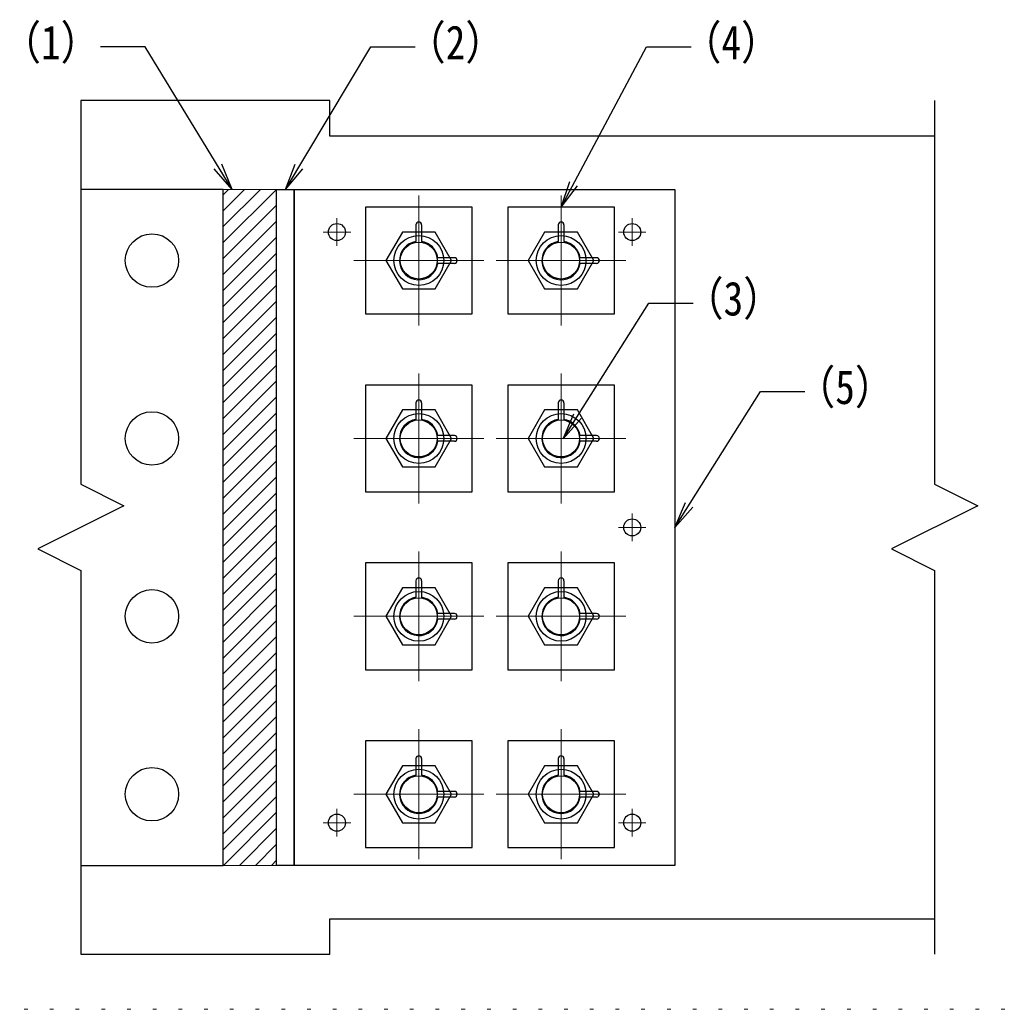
# Model space of a CAD drawing. Units: millimetres, scale not verified. Extents: x -40820 to 40820, y -29828 to 29828.
# Drawn here: x -24878 to -14900, y 200 to 10300 of the extents above; entities that cross this region are included whole.
import ezdxf
from ezdxf.enums import TextEntityAlignment as Align

# ---------------------------------------------------------------- set-up
doc = ezdxf.new("R2010")
doc.units = ezdxf.units.MM
doc.header["$LTSCALE"] = 150
doc.linetypes.add('CHAIN', pattern=[18.5, 12, -1.5, 3.5, -1.5])
doc.linetypes.add('DOTTED', pattern=[1.75, 0.25, -1.5])
for name, color, linetype, lineweight in [('0-0_0', 1, 'CHAIN', 9), ('0-2_07_DOT', 4, 'DOTTED', 13), ('0-9_07CENTER', 1, 'CHAIN', 9), ('0-A_02-並線', 7, 'Continuous', 25), ('0-B_00-細線', 6, 'Continuous', 9)]:
    doc.layers.add(name, color=color, linetype=linetype, lineweight=lineweight)
doc.styles.add('ＭＳ ゴシック', font='')
doc.styles.get('ＭＳ ゴシック').set_extended_font_data('MS Gothic')

# ---------------------------------------------------------------- blocks, each defined once
blk = doc.blocks.new('U50')
at = {"layer": '0-0_0'}
for p, q in [((0, 7), (0, 325.7)), ((-325.7, 0), (-7, 0)), ((7, 0), (325.7, 0)), ((0, -325.7), (0, -7))]:
    blk.add_line(p, q, dxfattribs=at)
at = {"layer": '0-0_0', "linetype": 'Continuous'}
for p, q in [((-3.5, 0), (3.5, 0)), ((0, -3.5), (0, 3.5))]:
    blk.add_line(p, q, dxfattribs=at)
blk = doc.blocks.new('U51')
at = {"layer": '0-0_0'}
for p, q in [((0, 7), (0, 325.7)), ((-325.7, 0), (-7, 0)), ((7, 0), (325.7, 0)), ((0, -325.7), (0, -7))]:
    blk.add_line(p, q, dxfattribs=at)
at = {"layer": '0-0_0', "linetype": 'Continuous'}
for p, q in [((-3.5, 0), (3.5, 0)), ((0, -3.5), (0, 3.5))]:
    blk.add_line(p, q, dxfattribs=at)
blk = doc.blocks.new('U54')
at = {"layer": '0-0_0'}
for p, q in [((0, 7), (0, 325.7)), ((-325.7, 0), (-7, 0)), ((7, 0), (325.7, 0)), ((0, -325.7), (0, -7))]:
    blk.add_line(p, q, dxfattribs=at)
at = {"layer": '0-0_0', "linetype": 'Continuous'}
for p, q in [((-3.5, 0), (3.5, 0)), ((0, -3.5), (0, 3.5))]:
    blk.add_line(p, q, dxfattribs=at)
blk = doc.blocks.new('U55')
at = {"layer": '0-0_0'}
for p, q in [((0, 7), (0, 325.7)), ((-325.7, 0), (-7, 0)), ((7, 0), (325.7, 0)), ((0, -325.7), (0, -7))]:
    blk.add_line(p, q, dxfattribs=at)
at = {"layer": '0-0_0', "linetype": 'Continuous'}
for p, q in [((-3.5, 0), (3.5, 0)), ((0, -3.5), (0, 3.5))]:
    blk.add_line(p, q, dxfattribs=at)
blk = doc.blocks.new('U56')
at = {"layer": '0-0_0'}
for p, q in [((0, 7), (0, 325.7)), ((-325.7, 0), (-7, 0)), ((7, 0), (325.7, 0)), ((0, -325.7), (0, -7))]:
    blk.add_line(p, q, dxfattribs=at)
at = {"layer": '0-0_0', "linetype": 'Continuous'}
for p, q in [((-3.5, 0), (3.5, 0)), ((0, -3.5), (0, 3.5))]:
    blk.add_line(p, q, dxfattribs=at)
blk = doc.blocks.new('U57')
at = {"layer": '0-0_0'}
for p, q in [((0, 7), (0, 325.7)), ((-325.7, 0), (-7, 0)), ((7, 0), (325.7, 0)), ((0, -325.7), (0, -7))]:
    blk.add_line(p, q, dxfattribs=at)
at = {"layer": '0-0_0', "linetype": 'Continuous'}
for p, q in [((-3.5, 0), (3.5, 0)), ((0, -3.5), (0, 3.5))]:
    blk.add_line(p, q, dxfattribs=at)
blk = doc.blocks.new('U52')
at = {"layer": '0-0_0'}
for p, q in [((0, 7), (0, 325.7)), ((-325.7, 0), (-7, 0)), ((7, 0), (325.7, 0)), ((0, -325.7), (0, -7))]:
    blk.add_line(p, q, dxfattribs=at)
at = {"layer": '0-0_0', "linetype": 'Continuous'}
for p, q in [((-3.5, 0), (3.5, 0)), ((0, -3.5), (0, 3.5))]:
    blk.add_line(p, q, dxfattribs=at)
blk = doc.blocks.new('U53')
at = {"layer": '0-0_0'}
for p, q in [((0, 7), (0, 325.7)), ((-325.7, 0), (-7, 0)), ((7, 0), (325.7, 0)), ((0, -325.7), (0, -7))]:
    blk.add_line(p, q, dxfattribs=at)
at = {"layer": '0-0_0', "linetype": 'Continuous'}
for p, q in [((-3.5, 0), (3.5, 0)), ((0, -3.5), (0, 3.5))]:
    blk.add_line(p, q, dxfattribs=at)
blk = doc.blocks.new('U59')
at = {"layer": '0-0_0'}
for p, q in [((0, 7), (0, 140.5)), ((-140.5, 0), (-7, 0)), ((7, 0), (140.5, 0)), ((0, -140.5), (0, -7))]:
    blk.add_line(p, q, dxfattribs=at)
at = {"layer": '0-0_0', "linetype": 'Continuous'}
for p, q in [((-3.5, 0), (3.5, 0)), ((0, -3.5), (0, 3.5))]:
    blk.add_line(p, q, dxfattribs=at)
blk = doc.blocks.new('U60')
at = {"layer": '0-0_0'}
for p, q in [((0, 7), (0, 140.5)), ((-140.5, 0), (-7, 0)), ((7, 0), (140.5, 0)), ((0, -140.5), (0, -7))]:
    blk.add_line(p, q, dxfattribs=at)
at = {"layer": '0-0_0', "linetype": 'Continuous'}
for p, q in [((-3.5, 0), (3.5, 0)), ((0, -3.5), (0, 3.5))]:
    blk.add_line(p, q, dxfattribs=at)
blk = doc.blocks.new('U61')
at = {"layer": '0-0_0'}
for p, q in [((0, 7), (0, 140.5)), ((-140.5, 0), (-7, 0)), ((7, 0), (140.5, 0)), ((0, -140.5), (0, -7))]:
    blk.add_line(p, q, dxfattribs=at)
at = {"layer": '0-0_0', "linetype": 'Continuous'}
for p, q in [((-3.5, 0), (3.5, 0)), ((0, -3.5), (0, 3.5))]:
    blk.add_line(p, q, dxfattribs=at)
blk = doc.blocks.new('U58')
at = {"layer": '0-0_0'}
for p, q in [((0, 7), (0, 140.5)), ((-140.5, 0), (-7, 0)), ((7, 0), (140.5, 0)), ((0, -140.5), (0, -7))]:
    blk.add_line(p, q, dxfattribs=at)
at = {"layer": '0-0_0', "linetype": 'Continuous'}
for p, q in [((-3.5, 0), (3.5, 0)), ((0, -3.5), (0, 3.5))]:
    blk.add_line(p, q, dxfattribs=at)
blk = doc.blocks.new('U62')
at = {"layer": '0-0_0'}
for p, q in [((0, 7), (0, 140.5)), ((-140.5, 0), (-7, 0)), ((7, 0), (140.5, 0)), ((0, -140.5), (0, -7))]:
    blk.add_line(p, q, dxfattribs=at)
at = {"layer": '0-0_0', "linetype": 'Continuous'}
for p, q in [((-3.5, 0), (3.5, 0)), ((0, -3.5), (0, 3.5))]:
    blk.add_line(p, q, dxfattribs=at)

msp = doc.modelspace()

# ---------------------------------------------------------------- linework, layer by layer
at = {"layer": '0-2_07_DOT'}
msp.add_line((-3533, 200.1), (-38451.4, 200.1), dxfattribs=at)
at = {"layer": '0-9_07CENTER'}
for p, q in [((-20804.9, 8504.7), (-20804.9, 7179.7)), ((-19352.2, 8504.7), (-19352.2, 7179.7)), ((-21467.5, 7842.2), (-20142.4, 7842.2)), ((-20014.8, 7842.2), (-18689.7, 7842.2)), ((-20804.9, 6688.9), (-20804.9, 5363.8)), ((-19352.2, 6688.9), (-19352.2, 5363.8)), ((-21467.5, 6026.3), (-20142.4, 6026.3)), ((-20014.8, 6026.3), (-18689.7, 6026.3)), ((-20804.9, 4873), (-20804.9, 3547.9)), ((-19352.2, 4873), (-19352.2, 3547.9)), ((-21467.5, 4210.5), (-20142.4, 4210.5)), ((-20014.8, 4210.5), (-18689.7, 4210.5)), ((-20804.9, 3057.1), (-20804.9, 1732)), ((-19352.2, 3057.1), (-19352.2, 1732)), ((-21467.5, 2394.6), (-20142.4, 2394.6)), ((-20014.8, 2394.6), (-18689.7, 2394.6))]:
    msp.add_line(p, q, dxfattribs=at)
at = {"layer": '0-A_02-並線'}
for p, q in [((-24255.1, 9476.5), (-24255.1, 5558.2)), ((-15538.9, 9476.5), (-15538.9, 5558.2)), ((-22711.6, 8568.6), (-22814.8, 8824.7)), ((-22166.8, 8568.6), (-22065.6, 8825.5)), ((-22711.6, 8568.6), (-22892.3, 8777.4)), ((-22166.8, 8568.6), (-21987.7, 8778.7)), ((-19352.2, 8387), (-19264, 8648.7)), ((-19352.2, 8387), (-19183.9, 8605.9)), ((-20834, 8205.4), (-20834, 8036.2)), ((-20775.9, 8205.4), (-20775.9, 8036.2)), ((-19381.3, 8205.4), (-19381.3, 8036.2)), ((-19323.2, 8205.4), (-19323.2, 8036.2)), ((-20441.8, 7871.3), (-20611, 7871.3)), ((-20441.8, 7813.2), (-20611, 7813.2)), ((-18989.1, 7871.3), (-19158.3, 7871.3)), ((-18989.1, 7813.2), (-19158.3, 7813.2)), ((-20834, 6389.5), (-20834, 6220.3)), ((-20775.9, 6389.5), (-20775.9, 6220.3)), ((-19381.3, 6389.5), (-19381.3, 6220.3)), ((-19323.2, 6389.5), (-19323.2, 6220.3)), ((-19329.9, 6022.2), (-19223.2, 6276.8)), ((-19329.9, 6022.2), (-19146.4, 6228.4)), ((-20441.8, 6055.4), (-20611, 6055.4)), ((-20441.8, 5997.3), (-20611, 5997.3)), ((-18989.1, 6055.4), (-19158.3, 6055.4)), ((-18989.1, 5997.3), (-19158.3, 5997.3)), ((-18190.1, 5118.4), (-18083.3, 5373.1)), ((-18190.1, 5118.4), (-18006.5, 5324.7)), ((-24255.1, 4678.5), (-24255.1, 760.3)), ((-15538.9, 4678.5), (-15538.9, 760.3)), ((-20834, 4573.6), (-20834, 4404.4)), ((-20775.9, 4573.6), (-20775.9, 4404.4)), ((-19381.3, 4573.6), (-19381.3, 4404.4)), ((-19323.2, 4573.6), (-19323.2, 4404.4)), ((-20441.8, 4239.5), (-20611, 4239.5)), ((-20441.8, 4181.4), (-20611, 4181.4)), ((-18989.1, 4239.5), (-19158.3, 4239.5)), ((-18989.1, 4181.4), (-19158.3, 4181.4)), ((-20834, 2757.8), (-20834, 2588.5)), ((-20775.9, 2757.8), (-20775.9, 2588.5)), ((-19381.3, 2757.8), (-19381.3, 2588.5)), ((-19323.2, 2757.8), (-19323.2, 2588.5)), ((-20441.8, 2423.6), (-20611, 2423.6)), ((-20441.8, 2365.5), (-20611, 2365.5)), ((-18989.1, 2423.6), (-19158.3, 2423.6)), ((-18989.1, 2365.5), (-19158.3, 2365.5))]:
    msp.add_line(p, q, dxfattribs=at)
for points in [[(-22711.6, 8568.6), (-23599, 10022.4), (-24053, 10022.4)], [(-22166.8, 8568.6), (-21294, 10022.4), (-20840.1, 10022.4)], [(-19352.2, 8387), (-18479.4, 10022.4), (-18025.5, 10022.4)], [(-15538.9, 9113.3), (-21712.9, 9113.3), (-21712.9, 9476.5), (-24255.1, 9476.5)], [(-24255.1, 1668.2), (-22802.4, 1668.2), (-22802.4, 8568.6), (-24255.1, 8568.6)], [(-19329.9, 6022.2), (-18457.1, 7408), (-18003.1, 7408)], [(-18190.1, 5118.4), (-17317.3, 6504.2), (-16863.3, 6504.2)], [(-24255.1, 5558.2), (-23815.3, 5338.3), (-24695, 4898.5), (-24255.1, 4678.5)], [(-15538.9, 5558.2), (-15099, 5338.3), (-15978.7, 4898.5), (-15538.9, 4678.5)], [(-24255.1, 760.3), (-21712.9, 760.3), (-21712.9, 1123.5), (-15538.9, 1123.5)]]:
    msp.add_lwpolyline(points, dxfattribs=at)
for points in [[(-22257.6, 8568.6), (-22076.1, 8568.6), (-22076.1, 1668.2), (-22257.6, 1668.2)], [(-22076.1, 8568.6), (-18190.1, 8568.6), (-18190.1, 1668.2), (-22076.1, 1668.2)], [(-21349.7, 7297.4), (-20260.2, 7297.4), (-20260.2, 8387), (-21349.7, 8387)], [(-19897, 7297.4), (-18807.5, 7297.4), (-18807.5, 8387), (-19897, 8387)], [(-20637.2, 7551.7), (-20469.4, 7842.2), (-20637.2, 8132.8), (-20972.7, 8132.8), (-21140.4, 7842.2), (-20972.7, 7551.7)], [(-19184.5, 7551.7), (-19016.7, 7842.2), (-19184.5, 8132.8), (-19520, 8132.8), (-19687.7, 7842.2), (-19520, 7551.7)], [(-21349.7, 5481.6), (-20260.2, 5481.6), (-20260.2, 6571.1), (-21349.7, 6571.1)], [(-19897, 5481.6), (-18807.5, 5481.6), (-18807.5, 6571.1), (-19897, 6571.1)], [(-20637.2, 5735.8), (-20469.4, 6026.3), (-20637.2, 6316.9), (-20972.7, 6316.9), (-21140.4, 6026.3), (-20972.7, 5735.8)], [(-19184.5, 5735.8), (-19016.7, 6026.3), (-19184.5, 6316.9), (-19520, 6316.9), (-19687.7, 6026.3), (-19520, 5735.8)], [(-21349.7, 3665.7), (-20260.2, 3665.7), (-20260.2, 4755.2), (-21349.7, 4755.2)], [(-19897, 3665.7), (-18807.5, 3665.7), (-18807.5, 4755.2), (-19897, 4755.2)], [(-20637.2, 3919.9), (-20469.4, 4210.5), (-20637.2, 4501), (-20972.7, 4501), (-21140.4, 4210.5), (-20972.7, 3919.9)], [(-19184.5, 3919.9), (-19016.7, 4210.5), (-19184.5, 4501), (-19520, 4501), (-19687.7, 4210.5), (-19520, 3919.9)], [(-21349.7, 1849.8), (-20260.2, 1849.8), (-20260.2, 2939.3), (-21349.7, 2939.3)], [(-19897, 1849.8), (-18807.5, 1849.8), (-18807.5, 2939.3), (-19897, 2939.3)], [(-20637.2, 2104), (-20469.4, 2394.6), (-20637.2, 2685.1), (-20972.7, 2685.1), (-21140.4, 2394.6), (-20972.7, 2104)], [(-19184.5, 2104), (-19016.7, 2394.6), (-19184.5, 2685.1), (-19520, 2685.1), (-19687.7, 2394.6), (-19520, 2104)]]:
    msp.add_lwpolyline(points, close=True, dxfattribs=at)
for centre, radius in [((-21640.2, 8132.8), 87.2), ((-18625.9, 8132.8), 87.2), ((-23528.8, 7842.2), 272.4), ((-20804.9, 7842.2), 254.2), ((-19352.2, 7842.2), 254.2), ((-20804.9, 7842.2), 188.8), ((-19352.2, 7842.2), 188.8), ((-23528.8, 6026.3), 272.4), ((-20804.9, 6026.3), 254.2), ((-19352.2, 6026.3), 254.2), ((-20804.9, 6026.3), 188.8), ((-19352.2, 6026.3), 188.8), ((-18625.9, 5118.4), 87.2), ((-23528.8, 4210.5), 272.4), ((-20804.9, 4210.5), 254.2), ((-19352.2, 4210.5), 254.2), ((-20804.9, 4210.5), 188.8), ((-19352.2, 4210.5), 188.8), ((-23528.8, 2394.6), 272.4), ((-20804.9, 2394.6), 254.2), ((-19352.2, 2394.6), 254.2), ((-20804.9, 2394.6), 188.8), ((-19352.2, 2394.6), 188.8), ((-21640.2, 2104), 87.2), ((-18625.9, 2104), 87.2)]:
    msp.add_circle(centre, radius, dxfattribs=at)
for centre, radius, start, end in [((-20804.9, 8205.4), 29.1, 0, 180), ((-19352.2, 8205.4), 29.1, 0, 180), ((-20804.9, 7842.2), 196.1, 98.51962, 351.48038), ((-20804.9, 7842.2), 196.1, 8.51962, 81.48038), ((-19352.2, 7842.2), 196.1, 98.51962, 351.48038), ((-19352.2, 7842.2), 196.1, 8.51962, 81.48038), ((-20441.8, 7842.2), 29.1, 270, 90), ((-18989.1, 7842.2), 29.1, 270, 90), ((-20804.9, 6389.5), 29.1, 0, 180), ((-19352.2, 6389.5), 29.1, 0, 180), ((-20804.9, 6026.3), 196.1, 98.51962, 351.48038), ((-20804.9, 6026.3), 196.1, 8.51962, 81.48038), ((-19352.2, 6026.3), 196.1, 98.51962, 351.48038), ((-19352.2, 6026.3), 196.1, 8.51962, 81.48038), ((-20441.8, 6026.3), 29.1, 270, 90), ((-18989.1, 6026.3), 29.1, 270, 90), ((-20804.9, 4573.6), 29.1, 0, 180), ((-19352.2, 4573.6), 29.1, 0, 180), ((-20804.9, 4210.5), 196.1, 98.51962, 351.48038), ((-20804.9, 4210.5), 196.1, 8.51962, 81.48038), ((-19352.2, 4210.5), 196.1, 98.51962, 351.48038), ((-19352.2, 4210.5), 196.1, 8.51962, 81.48038), ((-20441.8, 4210.5), 29.1, 270, 90), ((-18989.1, 4210.5), 29.1, 270, 90), ((-20804.9, 2757.8), 29.1, 0, 180), ((-19352.2, 2757.8), 29.1, 0, 180), ((-20804.9, 2394.6), 196.1, 98.51962, 351.48038), ((-20804.9, 2394.6), 196.1, 8.51962, 81.48038), ((-19352.2, 2394.6), 196.1, 98.51962, 351.48038), ((-19352.2, 2394.6), 196.1, 8.51962, 81.48038), ((-20441.8, 2394.6), 29.1, 270, 90), ((-18989.1, 2394.6), 29.1, 270, 90)]:
    msp.add_arc(centre, radius, start, end, dxfattribs=at)
at = {"layer": '0-B_00-細線'}
for p, q in [((-22258.7, 8568.6), (-22802.4, 8024.9)), ((-22421.8, 8568.6), (-22802.4, 8188)), ((-22584.9, 8568.6), (-22802.4, 8351)), ((-22748, 8568.6), (-22802.4, 8514.1)), ((-22257.6, 8406.6), (-22802.4, 7861.8)), ((-22257.6, 8243.5), (-22802.4, 7698.8)), ((-22257.6, 8080.5), (-22802.4, 7535.7)), ((-22257.6, 7917.4), (-22802.4, 7372.6)), ((-22257.6, 7754.3), (-22802.4, 7209.6)), ((-22257.6, 7591.2), (-22802.4, 7046.5)), ((-22257.6, 7428.2), (-22802.4, 6883.4)), ((-22257.6, 7265.1), (-22802.4, 6720.3)), ((-22257.6, 7102), (-22802.4, 6557.3)), ((-22257.6, 6939), (-22802.4, 6394.2)), ((-22257.6, 6775.9), (-22802.4, 6231.1)), ((-22257.6, 6612.8), (-22802.4, 6068.1)), ((-22257.6, 6449.8), (-22802.4, 5905)), ((-22257.6, 6286.7), (-22802.4, 5741.9)), ((-22257.6, 6123.6), (-22802.4, 5578.9)), ((-22257.6, 5960.5), (-22802.4, 5415.8)), ((-22257.6, 5797.5), (-22802.4, 5252.7)), ((-22257.6, 5634.4), (-22802.4, 5089.6)), ((-22257.6, 5471.3), (-22802.4, 4926.6)), ((-22257.6, 5308.3), (-22802.4, 4763.5)), ((-22257.6, 5145.2), (-22802.4, 4600.4)), ((-22257.6, 4982.1), (-22802.4, 4437.4)), ((-22257.6, 4819.1), (-22802.4, 4274.3)), ((-22257.6, 4656), (-22802.4, 4111.2)), ((-22257.6, 4492.9), (-22802.4, 3948.1)), ((-22257.6, 4329.8), (-22802.4, 3785.1)), ((-22257.6, 4166.8), (-22802.4, 3622)), ((-22257.6, 4003.7), (-22802.4, 3458.9)), ((-22257.6, 3840.6), (-22802.4, 3295.9)), ((-22257.6, 3677.6), (-22802.4, 3132.8)), ((-22257.6, 3514.5), (-22802.4, 2969.7)), ((-22257.6, 3351.4), (-22802.4, 2806.7)), ((-22257.6, 3188.3), (-22802.4, 2643.6)), ((-22257.6, 3025.3), (-22802.4, 2480.5)), ((-22257.6, 2862.2), (-22802.4, 2317.4)), ((-22257.6, 2699.1), (-22802.4, 2154.4)), ((-22257.6, 2536.1), (-22802.4, 1991.3)), ((-22257.6, 2373), (-22802.4, 1828.2)), ((-22257.6, 2209.9), (-22799.3, 1668.2)), ((-22257.6, 2046.9), (-22636.3, 1668.2)), ((-22257.6, 1883.8), (-22473.2, 1668.2)), ((-22257.6, 1720.7), (-22310.1, 1668.2))]:
    msp.add_line(p, q, dxfattribs=at)
msp.add_lwpolyline([(-22802.4, 8568.6), (-22257.6, 8568.6), (-22257.6, 1668.2), (-22802.4, 1668.2)], close=True, dxfattribs=at)

# ---------------------------------------------------------------- block references
at = {"layer": '0-0_0'}
for name, p in [('U59', (-21640.2, 8132.8)), ('U60', (-18625.9, 8132.8)), ('U55', (-20804.9, 7842.2)), ('U53', (-19352.2, 7842.2)), ('U54', (-20804.9, 6026.3)), ('U57', (-19352.2, 6026.3)), ('U62', (-18625.9, 5118.4)), ('U51', (-20804.9, 4210.5)), ('U56', (-19352.2, 4210.5)), ('U50', (-20804.9, 2394.6)), ('U52', (-19352.2, 2394.6)), ('U58', (-21640.2, 2104)), ('U61', (-18625.9, 2104))]:
    msp.add_blockref(name, p, dxfattribs=at)

# ---------------------------------------------------------------- texts
at = {"layer": '0-A_02-並線', "style": 'ＭＳ ゴシック', "width": 0.85}
for s, p in [('（1）', (-25062.9, 9791.9)), ('（2）', (-20931.1, 9791.9)), ('（4）', (-18116.5, 9791.9)), ('（3）', (-18094.2, 7177.5)), ('（5）', (-16954.4, 6273.8))]:
    msp.add_text(s, height=346, dxfattribs=at).set_placement(p, align=Align.BOTTOM_LEFT)

doc.saveas('drawing.dxf')
